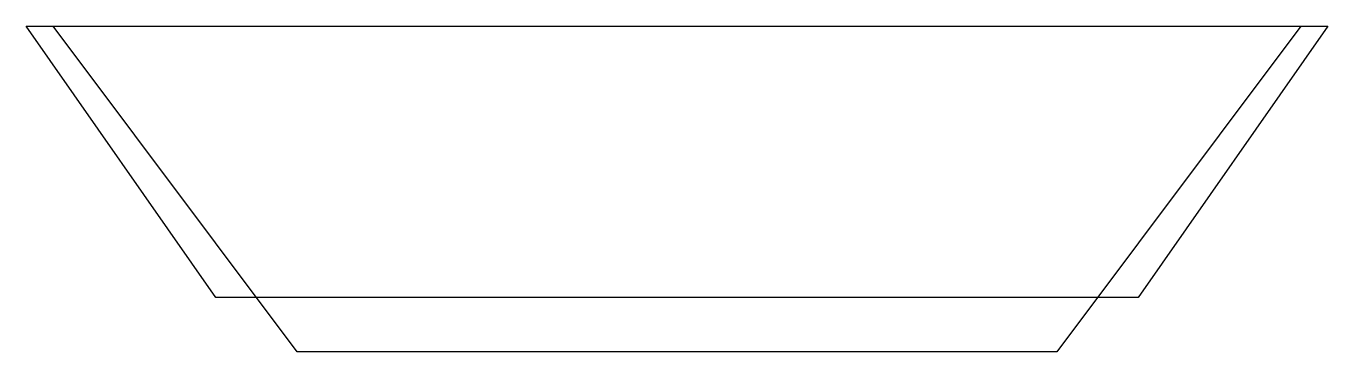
# Model space of a CAD drawing. Header units: millimetres. Extents: x -12 to 12, y 0 to 6.
import ezdxf

# ---------------------------------------------------------------- set-up
doc = ezdxf.new("R2010")
doc.units = ezdxf.units.MM
doc.layers.get('0').update_dxf_attribs({"lineweight": 25, "true_color": 0xffffff})
doc.layers.add('ext', color=1, linetype='Continuous', lineweight=25, true_color=0xff0000)

msp = doc.modelspace()

# ---------------------------------------------------------------- linework, layer by layer
msp.add_lwpolyline([(0, 0), (-7, 0), (-11.5, 6), (11.5, 6), (7, 0), (0, 0)])
at = {"layer": 'ext'}
msp.add_lwpolyline([(-8.5, 1), (-12, 6), (12, 6), (8.5, 1), (-8.5, 1)], dxfattribs=at)

doc.saveas('drawing.dxf')
